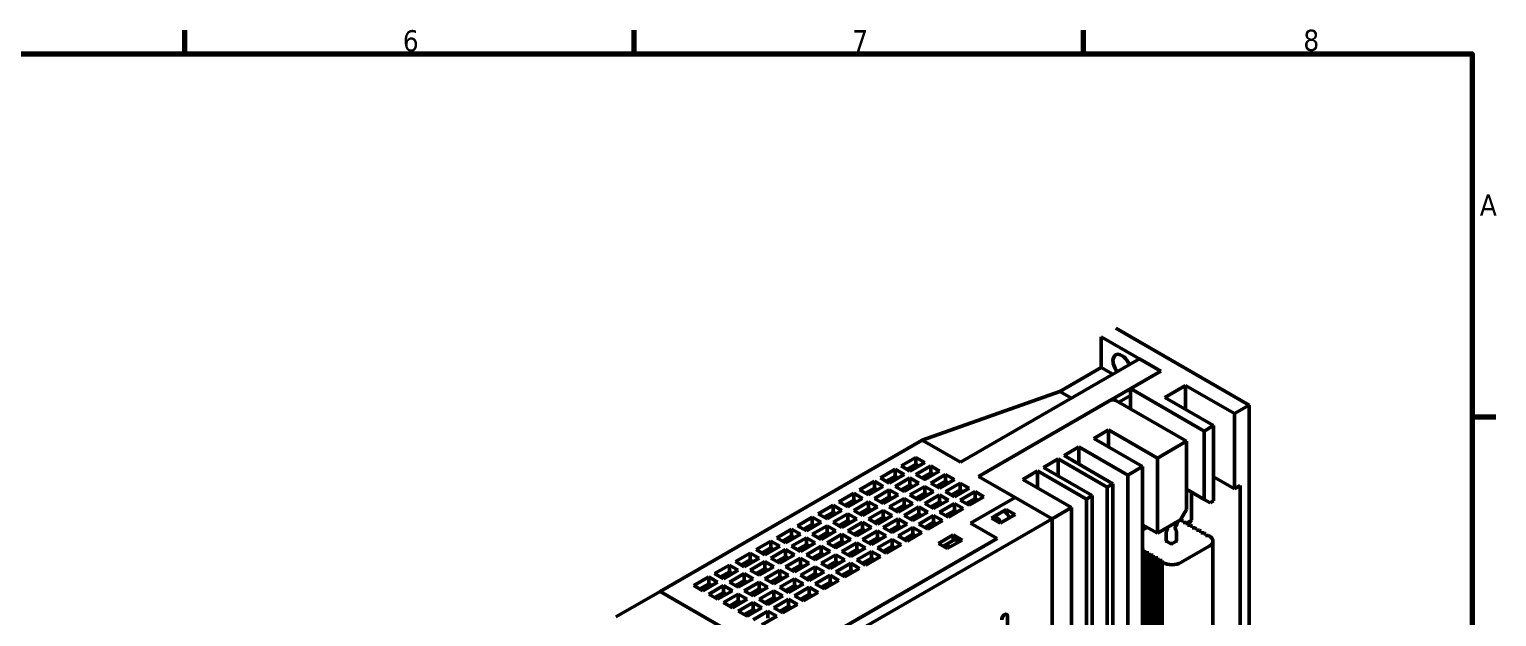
# Model space of a CAD drawing. Header units: millimetres. Extents: x 2121 to 4904, y 892 to 1933.
# Drawn here: x 2835 to 3336, y 1720 to 1920 of the extents above; entities that cross this region are included whole.
import ezdxf

# ---------------------------------------------------------------- set-up
doc = ezdxf.new("R2010")
doc.units = ezdxf.units.MM
doc.header["$LTSCALE"] = 1.8
doc.layers.add('경계(ISO)', color=7, linetype='Continuous', lineweight=70)
doc.layers.add('외형선(ISO)', color=7, linetype='Continuous', lineweight=50)
doc.styles.add('주 텍스트 (ISO)', font='')
doc.styles.get('주 텍스트 (ISO)').set_extended_font_data('Tahoma')

# ---------------------------------------------------------------- blocks, each defined once
blk = doc.blocks.new('경계 Default Border')
at = {"layer": '경계(ISO)'}
for p, q in [((371.25, 410), (371.25, 413.9)), ((445.5, 410), (445.5, 413.9)), ((519.75, 410), (519.75, 413.9)), ((584, 350), (587.9, 350))]:
    blk.add_line(p, q, dxfattribs=at)
at = {"layer": '경계(ISO)', "flags": 128}
blk.add_lwpolyline([(10, 10), (10, 410), (584, 410), (584, 10), (10, 10)], dxfattribs=at)
at = {"layer": '경계(ISO)', "char_height": 3.5, "attachment_point": 7, "style": '주 텍스트 (ISO)'}
for s, insert in [('6', (407.29, 410.33)), ('7', (481.56, 410.4)), ('8', (556.09, 410.4)), ('A', (585.24, 383.25))]:
    blk.add_mtext(s, dxfattribs=dict(at, insert=insert))

msp = doc.modelspace()

# ---------------------------------------------------------------- linework, layer by layer
at = {"layer": '외형선(ISO)', "color": 7}
for p, q in [((3251.284, 1792.025), (3205.827, 1818.269)), ((3200.776, 1815.353), (3221.131, 1803.602)), ((3200.776, 1804.856), (3200.776, 1815.353)), ((3213.908, 1807.772), (3152.794, 1772.487)), ((3158.905, 1767.676), (3221.131, 1803.602)), ((3186.634, 1796.691), (3200.776, 1804.856)), ((3200.776, 1804.856), (3204.817, 1802.523)), ((3221.131, 1803.602), (3210.827, 1797.653)), ((3213.908, 1807.772), (3221.131, 1803.602)), ((3222.494, 1794.649), (3229.566, 1798.732)), ((3229.566, 1798.732), (3246.233, 1789.109)), ((3229.566, 1798.732), (3229.566, 1790.567)), ((3139.662, 1780.069), (3186.634, 1796.691)), ((3203.756, 1793.57), (3158.905, 1767.676)), ((3190.675, 1794.358), (3186.634, 1796.691)), ((3229.869, 1779.661), (3205.776, 1793.57)), ((3210.827, 1795.32), (3206.787, 1792.987)), ((3210.827, 1797.653), (3235.929, 1783.16)), ((3210.827, 1790.654), (3210.827, 1797.653)), ((3239.162, 1785.026), (3222.494, 1794.649)), ((3210.827, 1790.829), (3210.676, 1790.742)), ((3246.233, 1789.109), (3251.284, 1792.025)), ((3246.233, 1789.109), (3246.233, 1763.448)), ((3251.284, 1792.025), (3251.284, 1587.901)), ((3198.251, 1780.652), (3203.302, 1783.568)), ((3203.302, 1783.568), (3219.969, 1773.945)), ((3203.302, 1783.568), (3203.302, 1777.736)), ((3235.929, 1783.16), (3239.162, 1785.026)), ((3235.929, 1783.16), (3235.929, 1759.832)), ((3239.162, 1759.365), (3239.162, 1785.026)), ((3139.662, 1780.069), (3050.263, 1728.455)), ((3152.794, 1772.487), (3139.662, 1780.069)), ((3214.918, 1771.029), (3198.251, 1780.652)), ((3219.969, 1773.945), (3229.869, 1779.661)), ((3229.869, 1756.332), (3229.869, 1779.661)), ((3132.49, 1771.263), (3137.541, 1774.179)), ((3137.541, 1774.179), (3140.571, 1772.429)), ((3137.541, 1771.846), (3137.541, 1774.179)), ((3181.078, 1770.738), (3186.129, 1773.654)), ((3186.129, 1773.654), (3202.796, 1764.031)), ((3186.129, 1767.822), (3186.129, 1773.654)), ((3188.149, 1774.82), (3193.2, 1777.736)), ((3204.817, 1765.197), (3188.149, 1774.82)), ((3193.2, 1777.736), (3209.868, 1768.113)), ((3193.2, 1771.904), (3193.2, 1777.736)), ((3219.969, 1773.945), (3219.969, 1748.284)), ((3125.419, 1767.18), (3130.47, 1770.096)), ((3133.5, 1768.346), (3128.449, 1765.43)), ((3130.47, 1770.096), (3133.5, 1768.346)), ((3130.47, 1767.763), (3130.47, 1770.096)), ((3135.52, 1769.513), (3132.49, 1771.263)), ((3137.541, 1771.846), (3134.51, 1770.096)), ((3140.571, 1772.429), (3135.52, 1769.513)), ((3138.551, 1771.263), (3137.541, 1771.846)), ((3137.541, 1768.346), (3142.591, 1771.263)), ((3140.571, 1766.597), (3137.541, 1768.346)), ((3142.591, 1768.93), (3139.561, 1767.18)), ((3145.622, 1769.513), (3140.571, 1766.597)), ((3142.591, 1771.263), (3145.622, 1769.513)), ((3142.591, 1768.93), (3142.591, 1771.263)), ((3143.602, 1768.346), (3142.591, 1768.93)), ((3142.591, 1765.43), (3147.642, 1768.346)), ((3147.642, 1768.346), (3150.673, 1766.597)), ((3147.642, 1766.014), (3147.642, 1768.346)), ((3174.007, 1766.655), (3179.058, 1769.571)), ((3179.058, 1769.571), (3195.725, 1759.948)), ((3179.058, 1763.739), (3179.058, 1769.571)), ((3197.746, 1761.115), (3181.078, 1770.738)), ((3209.868, 1768.113), (3214.918, 1771.029)), ((3209.868, 1768.113), (3209.868, 1563.989)), ((3214.918, 1566.905), (3214.918, 1771.029)), ((3118.348, 1763.098), (3123.399, 1766.014)), ((3121.378, 1761.348), (3118.348, 1763.098)), ((3123.399, 1763.681), (3120.368, 1761.931)), ((3126.429, 1764.264), (3121.378, 1761.348)), ((3123.399, 1766.014), (3126.429, 1764.264)), ((3123.399, 1763.681), (3123.399, 1766.014)), ((3124.409, 1763.098), (3123.399, 1763.681)), ((3123.399, 1760.182), (3128.449, 1763.098)), ((3128.449, 1765.43), (3125.419, 1767.18)), ((3130.47, 1767.763), (3127.439, 1766.014)), ((3128.449, 1763.098), (3131.48, 1761.348)), ((3128.449, 1760.765), (3128.449, 1763.098)), ((3131.48, 1767.18), (3130.47, 1767.763)), ((3130.47, 1764.264), (3135.52, 1767.18)), ((3133.5, 1762.514), (3130.47, 1764.264)), ((3135.52, 1764.847), (3132.49, 1763.098)), ((3138.551, 1765.43), (3133.5, 1762.514)), ((3135.52, 1767.18), (3138.551, 1765.43)), ((3135.52, 1764.847), (3135.52, 1767.18)), ((3136.53, 1764.264), (3135.52, 1764.847)), ((3135.52, 1761.348), (3140.571, 1764.264)), ((3141.851, 1767.336), (3140.264, 1766.774)), ((3140.571, 1764.264), (3143.602, 1762.514)), ((3140.571, 1761.931), (3140.571, 1764.264)), ((3145.622, 1763.681), (3142.591, 1765.43)), ((3147.642, 1766.014), (3144.612, 1764.264)), ((3150.673, 1766.597), (3145.622, 1763.681)), ((3148.652, 1765.43), (3147.642, 1766.014)), ((3147.642, 1762.514), (3152.693, 1765.43)), ((3152.693, 1763.098), (3149.662, 1761.348)), ((3155.723, 1763.681), (3150.673, 1760.765)), ((3152.693, 1765.43), (3155.723, 1763.681)), ((3152.693, 1763.098), (3152.693, 1765.43)), ((3153.703, 1762.514), (3152.693, 1763.098)), ((3158.905, 1767.676), (3184.008, 1753.183)), ((3171.381, 1760.473), (3158.905, 1767.676)), ((3190.675, 1757.032), (3174.007, 1766.655)), ((3202.796, 1764.031), (3204.817, 1765.197)), ((3202.796, 1764.031), (3202.796, 1559.907)), ((3204.817, 1561.073), (3204.817, 1765.197)), ((3235.929, 1759.832), (3229.869, 1763.331)), ((3246.233, 1763.448), (3239.162, 1767.53)), ((3246.233, 1763.448), (3248.253, 1764.614)), ((3248.253, 1764.614), (3248.253, 1671.3)), ((3104.206, 1754.933), (3109.256, 1757.849)), ((3109.256, 1757.849), (3112.287, 1756.099)), ((3109.256, 1755.516), (3109.256, 1757.849)), ((3111.277, 1759.015), (3116.327, 1761.931)), ((3114.307, 1757.265), (3111.277, 1759.015)), ((3116.327, 1759.598), (3113.297, 1757.849)), ((3119.358, 1760.182), (3114.307, 1757.265)), ((3116.327, 1761.931), (3119.358, 1760.182)), ((3116.327, 1759.598), (3116.327, 1761.931)), ((3117.338, 1759.015), (3116.327, 1759.598)), ((3116.327, 1756.099), (3121.378, 1759.015)), ((3121.378, 1759.015), (3124.409, 1757.265)), ((3121.378, 1756.682), (3121.378, 1759.015)), ((3126.429, 1758.432), (3123.399, 1760.182)), ((3128.449, 1760.765), (3125.419, 1759.015)), ((3131.48, 1761.348), (3126.429, 1758.432)), ((3129.459, 1760.182), (3128.449, 1760.765)), ((3128.449, 1757.265), (3133.5, 1760.182)), ((3133.5, 1757.849), (3130.47, 1756.099)), ((3136.53, 1758.432), (3131.48, 1755.516)), ((3133.5, 1760.182), (3136.53, 1758.432)), ((3133.5, 1757.849), (3133.5, 1760.182)), ((3134.51, 1757.265), (3133.5, 1757.849)), ((3138.551, 1759.598), (3135.52, 1761.348)), ((3140.571, 1761.931), (3137.541, 1760.182)), ((3143.602, 1762.514), (3138.551, 1759.598)), ((3141.581, 1761.348), (3140.571, 1761.931)), ((3140.571, 1758.432), (3145.622, 1761.348)), ((3143.602, 1756.682), (3140.571, 1758.432)), ((3145.622, 1759.015), (3142.591, 1757.265)), ((3148.652, 1759.598), (3143.602, 1756.682)), ((3145.622, 1761.348), (3148.652, 1759.598)), ((3145.622, 1759.015), (3145.622, 1761.348)), ((3146.632, 1758.432), (3145.622, 1759.015)), ((3145.622, 1755.516), (3150.673, 1758.432)), ((3150.673, 1760.765), (3147.642, 1762.514)), ((3149.864, 1761.231), (3149.864, 1761.465)), ((3150.673, 1758.432), (3153.703, 1756.682)), ((3150.673, 1756.099), (3150.673, 1758.432)), ((3152.693, 1759.598), (3157.744, 1762.514)), ((3155.723, 1757.849), (3152.693, 1759.598)), ((3157.744, 1760.182), (3154.713, 1758.432)), ((3154.915, 1758.315), (3154.915, 1758.549)), ((3160.774, 1760.765), (3155.723, 1757.849)), ((3156.228, 1751.725), (3171.381, 1760.473)), ((3171.381, 1760.473), (3156.228, 1751.725)), ((3157.744, 1762.514), (3160.774, 1760.765)), ((3157.744, 1760.182), (3157.744, 1762.514)), ((3158.754, 1759.598), (3157.744, 1760.182)), ((3171.381, 1760.473), (3184.008, 1753.183)), ((3195.725, 1759.948), (3197.746, 1761.115)), ((3195.725, 1759.948), (3195.725, 1555.824)), ((3197.746, 1556.991), (3197.746, 1761.115)), ((3231.586, 1752.695), (3231.586, 1762.339)), ((3237.95, 1758.665), (3235.929, 1759.832)), ((3237.95, 1758.665), (3239.162, 1759.365)), ((3097.135, 1750.85), (3102.185, 1753.766)), ((3102.185, 1753.766), (3105.216, 1752.017)), ((3102.185, 1751.433), (3102.185, 1753.766)), ((3107.236, 1753.183), (3104.206, 1754.933)), ((3109.256, 1755.516), (3106.226, 1753.766)), ((3112.287, 1756.099), (3107.236, 1753.183)), ((3110.267, 1754.933), (3109.256, 1755.516)), ((3109.256, 1752.017), (3114.307, 1754.933)), ((3110.873, 1710.958), (3184.008, 1753.183)), ((3117.338, 1753.183), (3112.287, 1750.267)), ((3114.307, 1754.933), (3117.338, 1753.183)), ((3114.307, 1752.6), (3114.307, 1754.933)), ((3119.358, 1754.349), (3116.327, 1756.099)), ((3121.378, 1756.682), (3118.348, 1754.933)), ((3124.409, 1757.265), (3119.358, 1754.349)), ((3122.388, 1756.099), (3121.378, 1756.682)), ((3121.378, 1753.183), (3126.429, 1756.099)), ((3124.409, 1751.433), (3121.378, 1753.183)), ((3126.429, 1753.766), (3123.399, 1752.017)), ((3129.459, 1754.349), (3124.409, 1751.433)), ((3126.429, 1756.099), (3129.459, 1754.349)), ((3126.429, 1753.766), (3126.429, 1756.099)), ((3127.439, 1753.183), (3126.429, 1753.766)), ((3126.429, 1750.267), (3131.48, 1753.183)), ((3131.48, 1755.516), (3128.449, 1757.265)), ((3131.48, 1753.183), (3134.51, 1751.433)), ((3131.48, 1750.85), (3131.48, 1753.183)), ((3133.5, 1754.349), (3138.551, 1757.265)), ((3136.53, 1752.6), (3133.5, 1754.349)), ((3138.551, 1754.933), (3135.52, 1753.183)), ((3141.581, 1755.516), (3136.53, 1752.6)), ((3138.551, 1757.265), (3141.581, 1755.516)), ((3138.551, 1754.933), (3138.551, 1757.265)), ((3139.561, 1754.349), (3138.551, 1754.933)), ((3138.551, 1751.433), (3143.602, 1754.349)), ((3143.602, 1754.349), (3146.632, 1752.6)), ((3143.602, 1752.017), (3143.602, 1754.349)), ((3148.652, 1753.766), (3145.622, 1755.516)), ((3150.673, 1756.099), (3147.642, 1754.349)), ((3153.703, 1756.682), (3148.652, 1753.766)), ((3151.683, 1755.516), (3150.673, 1756.099)), ((3163.3, 1753.475), (3168.35, 1756.391)), ((3166.33, 1751.725), (3163.3, 1753.475)), ((3164.31, 1754.058), (3167.34, 1755.807)), ((3165.32, 1753.475), (3164.31, 1754.058)), ((3164.31, 1752.891), (3164.31, 1754.058)), ((3171.381, 1754.641), (3166.33, 1751.725)), ((3167.34, 1755.807), (3168.35, 1755.224)), ((3168.35, 1756.391), (3171.381, 1754.641)), ((3168.35, 1756.391), (3168.35, 1755.224)), ((3184.008, 1753.183), (3190.675, 1757.032)), ((3184.008, 1753.183), (3184.008, 1544.393)), ((3184.008, 1753.183), (3184.008, 1714.691)), ((3190.675, 1548.242), (3190.675, 1757.032)), ((3219.969, 1748.284), (3227.848, 1752.833)), ((3229.869, 1756.332), (3227.848, 1752.833)), ((3090.063, 1746.768), (3095.114, 1749.684)), ((3098.145, 1747.934), (3093.094, 1745.018)), ((3095.114, 1749.684), (3098.145, 1747.934)), ((3095.114, 1747.351), (3095.114, 1749.684)), ((3100.165, 1749.101), (3097.135, 1750.85)), ((3102.185, 1751.433), (3099.155, 1749.684)), ((3105.216, 1752.017), (3100.165, 1749.101)), ((3103.195, 1750.85), (3102.185, 1751.433)), ((3102.185, 1747.934), (3107.236, 1750.85)), ((3105.216, 1746.184), (3102.185, 1747.934)), ((3107.236, 1748.517), (3104.206, 1746.768)), ((3110.267, 1749.101), (3105.216, 1746.184)), ((3107.236, 1750.85), (3110.267, 1749.101)), ((3107.236, 1748.517), (3107.236, 1750.85)), ((3108.246, 1747.934), (3107.236, 1748.517)), ((3107.236, 1745.018), (3112.287, 1747.934)), ((3112.287, 1750.267), (3109.256, 1752.017)), ((3114.307, 1752.6), (3111.277, 1750.85)), ((3112.287, 1747.934), (3115.317, 1746.184)), ((3112.287, 1745.601), (3112.287, 1747.934)), ((3115.317, 1752.017), (3114.307, 1752.6)), ((3114.307, 1749.101), (3119.358, 1752.017)), ((3117.338, 1747.351), (3114.307, 1749.101)), ((3119.358, 1749.684), (3116.327, 1747.934)), ((3122.388, 1750.267), (3117.338, 1747.351)), ((3119.358, 1752.017), (3122.388, 1750.267)), ((3119.358, 1749.684), (3119.358, 1752.017)), ((3120.368, 1749.101), (3119.358, 1749.684)), ((3119.358, 1746.184), (3124.409, 1749.101)), ((3124.409, 1749.101), (3127.439, 1747.351)), ((3124.409, 1746.768), (3124.409, 1749.101)), ((3129.459, 1748.517), (3126.429, 1750.267)), ((3131.48, 1750.85), (3128.449, 1749.101)), ((3134.51, 1751.433), (3129.459, 1748.517)), ((3132.49, 1750.267), (3131.48, 1750.85)), ((3131.48, 1747.351), (3136.53, 1750.267)), ((3136.53, 1747.934), (3133.5, 1746.184)), ((3139.561, 1748.517), (3134.51, 1745.601)), ((3136.53, 1750.267), (3139.561, 1748.517)), ((3136.53, 1747.934), (3136.53, 1750.267)), ((3137.541, 1747.351), (3136.53, 1747.934)), ((3141.581, 1749.684), (3138.551, 1751.433)), ((3143.602, 1752.017), (3140.571, 1750.267)), ((3146.632, 1752.6), (3141.581, 1749.684)), ((3144.612, 1751.433), (3143.602, 1752.017)), ((3165.32, 1746.476), (3156.228, 1751.725)), ((3165.32, 1746.476), (3156.228, 1751.725)), ((3219.969, 1748.284), (3214.918, 1751.2)), ((3214.918, 1749.393), (3216.483, 1750.296)), ((3223.021, 1748.683), (3223.021, 1745.735)), ((3226.469, 1748.683), (3226.469, 1745.735)), ((3226.823, 1752.241), (3226.823, 1752.166)), ((3228.281, 1752.792), (3227.777, 1752.792)), ((3228.281, 1752.792), (3228.786, 1752.5)), ((3228.786, 1751.917), (3228.786, 1752.5)), ((3229.796, 1751.917), (3228.786, 1751.917)), ((3229.796, 1751.917), (3230.301, 1751.625)), ((3231.586, 1752.695), (3230.017, 1751.789)), ((3230.301, 1751.042), (3230.301, 1751.625)), ((3230.576, 1751.258), (3230.301, 1751.1)), ((3231.311, 1751.042), (3230.301, 1751.042)), ((3230.576, 1751.258), (3231.586, 1752.695)), ((3230.576, 1751.042), (3230.576, 1751.258)), ((3231.311, 1751.042), (3231.816, 1750.751)), ((3231.816, 1750.167), (3231.816, 1750.751)), ((3232.826, 1750.167), (3231.816, 1750.167)), ((3232.826, 1750.167), (3233.331, 1749.876)), ((3233.331, 1749.292), (3233.331, 1749.876)), ((3234.341, 1749.292), (3233.331, 1749.292)), ((3234.341, 1749.292), (3234.846, 1749.001)), ((3234.846, 1748.418), (3234.846, 1749.001)), ((3235.857, 1748.418), (3234.846, 1748.418)), ((3235.857, 1748.418), (3236.362, 1748.126)), ((3236.362, 1747.543), (3236.362, 1748.126)), ((3082.992, 1742.685), (3088.043, 1745.601)), ((3088.043, 1743.268), (3085.013, 1741.519)), ((3091.074, 1743.852), (3086.023, 1740.936)), ((3088.043, 1745.601), (3091.074, 1743.852)), ((3088.043, 1743.268), (3088.043, 1745.601)), ((3089.053, 1742.685), (3088.043, 1743.268)), ((3093.094, 1745.018), (3090.063, 1746.768)), ((3095.114, 1747.351), (3092.084, 1745.601)), ((3092.185, 1704.252), (3165.32, 1746.476)), ((3096.124, 1746.768), (3095.114, 1747.351)), ((3095.114, 1743.852), (3100.165, 1746.768)), ((3098.145, 1742.102), (3095.114, 1743.852)), ((3100.165, 1744.435), (3097.135, 1742.685)), ((3103.195, 1745.018), (3098.145, 1742.102)), ((3100.165, 1746.768), (3103.195, 1745.018)), ((3100.165, 1744.435), (3100.165, 1746.768)), ((3101.175, 1743.852), (3100.165, 1744.435)), ((3100.165, 1740.936), (3105.216, 1743.852)), ((3105.216, 1743.852), (3108.246, 1742.102)), ((3105.216, 1741.519), (3105.216, 1743.852)), ((3110.267, 1743.268), (3107.236, 1745.018)), ((3165.32, 1746.476), (3107.337, 1713)), ((3112.287, 1745.601), (3109.256, 1743.852)), ((3109.61, 1744.056), (3110.62, 1743.473)), ((3115.317, 1746.184), (3110.267, 1743.268)), ((3113.297, 1745.018), (3112.287, 1745.601)), ((3112.287, 1742.102), (3117.338, 1745.018)), ((3120.368, 1743.268), (3115.317, 1740.352)), ((3117.338, 1745.018), (3120.368, 1743.268)), ((3117.338, 1742.685), (3117.338, 1745.018)), ((3122.388, 1744.435), (3119.358, 1746.184)), ((3124.409, 1746.768), (3121.378, 1745.018)), ((3127.439, 1747.351), (3122.388, 1744.435)), ((3125.419, 1746.184), (3124.409, 1746.768)), ((3124.409, 1743.268), (3129.459, 1746.184)), ((3127.439, 1741.519), (3124.409, 1743.268)), ((3129.459, 1743.852), (3126.429, 1742.102)), ((3132.49, 1744.435), (3127.439, 1741.519)), ((3129.459, 1746.184), (3132.49, 1744.435)), ((3129.459, 1743.852), (3129.459, 1746.184)), ((3130.47, 1743.268), (3129.459, 1743.852)), ((3134.51, 1745.601), (3131.48, 1747.351)), ((3145.218, 1744.785), (3150.269, 1747.701)), ((3148.248, 1743.035), (3145.218, 1744.785)), ((3147.534, 1744.272), (3150.564, 1746.022)), ((3153.299, 1745.951), (3148.248, 1743.035)), ((3149.258, 1743.618), (3148.248, 1744.202)), ((3152.289, 1745.368), (3149.258, 1743.618)), ((3150.269, 1747.701), (3153.299, 1745.951)), ((3150.269, 1747.701), (3150.269, 1745.851)), ((3151.279, 1745.951), (3152.289, 1745.368)), ((3224.24, 1744.86), (3223.23, 1745.443)), ((3226.26, 1745.443), (3225.25, 1744.86)), ((3237.675, 1743.869), (3227.977, 1738.27)), ((3237.372, 1747.543), (3236.362, 1747.543)), ((3237.372, 1747.543), (3237.675, 1747.368)), ((3238.93, 1745.618), (3238.93, 1688.114)), ((3075.921, 1738.603), (3080.972, 1741.519)), ((3078.952, 1736.853), (3075.921, 1738.603)), ((3080.972, 1739.186), (3077.942, 1737.436)), ((3084.003, 1739.769), (3078.952, 1736.853)), ((3080.972, 1741.519), (3084.003, 1739.769)), ((3080.972, 1739.186), (3080.972, 1741.519)), ((3081.982, 1738.603), (3080.972, 1739.186)), ((3080.972, 1735.687), (3086.023, 1738.603)), ((3086.023, 1740.936), (3082.992, 1742.685)), ((3086.023, 1738.603), (3089.053, 1736.853)), ((3086.023, 1736.27), (3086.023, 1738.603)), ((3088.043, 1739.769), (3093.094, 1742.685)), ((3091.074, 1738.019), (3088.043, 1739.769)), ((3093.094, 1740.352), (3090.063, 1738.603)), ((3096.124, 1740.936), (3091.074, 1738.019)), ((3093.094, 1742.685), (3096.124, 1740.936)), ((3093.094, 1740.352), (3093.094, 1742.685)), ((3094.104, 1739.769), (3093.094, 1740.352)), ((3093.094, 1736.853), (3098.145, 1739.769)), ((3101.175, 1738.019), (3096.124, 1735.103)), ((3098.145, 1739.769), (3101.175, 1738.019)), ((3098.145, 1737.436), (3098.145, 1739.769)), ((3103.195, 1739.186), (3100.165, 1740.936)), ((3105.216, 1741.519), (3102.185, 1739.769)), ((3103.044, 1740.265), (3103.044, 1739.273)), ((3108.246, 1742.102), (3103.195, 1739.186)), ((3106.226, 1740.936), (3105.216, 1741.519)), ((3105.216, 1738.019), (3110.267, 1740.936)), ((3108.246, 1736.27), (3105.216, 1738.019)), ((3110.267, 1738.603), (3107.236, 1736.853)), ((3113.297, 1739.186), (3108.246, 1736.27)), ((3110.267, 1740.936), (3113.297, 1739.186)), ((3110.267, 1738.603), (3110.267, 1740.936)), ((3111.277, 1738.019), (3110.267, 1738.603)), ((3110.267, 1735.103), (3115.317, 1738.019)), ((3115.317, 1740.352), (3112.287, 1742.102)), ((3117.338, 1742.685), (3114.307, 1740.936)), ((3115.317, 1738.019), (3118.348, 1736.27)), ((3115.317, 1735.687), (3115.317, 1738.019)), ((3118.348, 1742.102), (3117.338, 1742.685)), ((3117.338, 1739.186), (3122.388, 1742.102)), ((3120.368, 1737.436), (3117.338, 1739.186)), ((3122.388, 1739.769), (3119.358, 1738.019)), ((3125.419, 1740.352), (3120.368, 1737.436)), ((3122.388, 1742.102), (3125.419, 1740.352)), ((3122.388, 1739.769), (3122.388, 1742.102)), ((3123.399, 1739.186), (3122.388, 1739.769)), ((3214.918, 1742.527), (3215.553, 1742.527)), ((3215.553, 1742.527), (3215.553, 1741.944)), ((3216.058, 1741.652), (3215.553, 1741.944)), ((3215.553, 1741.944), (3215.553, 1684.439)), ((3216.058, 1741.652), (3217.068, 1741.652)), ((3216.058, 1684.148), (3216.058, 1741.652)), ((3217.068, 1741.652), (3217.068, 1741.069)), ((3217.573, 1740.778), (3217.068, 1741.069)), ((3217.068, 1741.069), (3217.068, 1683.565)), ((3217.573, 1740.778), (3218.583, 1740.778)), ((3217.573, 1683.273), (3217.573, 1740.778)), ((3218.583, 1740.778), (3218.583, 1740.194)), ((3219.088, 1739.903), (3218.583, 1740.194)), ((3218.583, 1740.194), (3218.583, 1682.69)), ((3219.088, 1739.903), (3220.098, 1739.903)), ((3219.088, 1682.398), (3219.088, 1739.903)), ((3220.098, 1739.903), (3220.098, 1739.32)), ((3220.603, 1739.028), (3220.098, 1739.32)), ((3220.098, 1739.32), (3220.098, 1681.815)), ((3220.603, 1739.028), (3221.614, 1739.028)), ((3220.603, 1681.523), (3220.603, 1739.028)), ((3221.614, 1739.028), (3221.614, 1738.445)), ((3221.917, 1738.27), (3221.614, 1738.445)), ((3221.614, 1738.445), (3221.614, 1680.94)), ((3061.779, 1730.438), (3066.83, 1733.354)), ((3066.83, 1733.354), (3069.86, 1731.604)), ((3066.83, 1731.021), (3066.83, 1733.354)), ((3068.85, 1734.52), (3073.901, 1737.436)), ((3071.881, 1732.771), (3068.85, 1734.52)), ((3073.901, 1735.103), (3070.871, 1733.354)), ((3076.931, 1735.687), (3071.881, 1732.771)), ((3073.901, 1737.436), (3076.931, 1735.687)), ((3073.901, 1735.103), (3073.901, 1737.436)), ((3074.911, 1734.52), (3073.901, 1735.103)), ((3073.901, 1731.604), (3078.952, 1734.52)), ((3078.952, 1734.52), (3081.982, 1732.771)), ((3078.952, 1732.187), (3078.952, 1734.52)), ((3084.003, 1733.937), (3080.972, 1735.687)), ((3086.023, 1736.27), (3082.992, 1734.52)), ((3089.053, 1736.853), (3084.003, 1733.937)), ((3087.033, 1735.687), (3086.023, 1736.27)), ((3086.023, 1732.771), (3091.074, 1735.687)), ((3091.074, 1733.354), (3088.043, 1731.604)), ((3094.104, 1733.937), (3089.053, 1731.021)), ((3091.074, 1735.687), (3094.104, 1733.937)), ((3091.074, 1733.354), (3091.074, 1735.687)), ((3092.084, 1732.771), (3091.074, 1733.354)), ((3096.124, 1735.103), (3093.094, 1736.853)), ((3098.145, 1737.436), (3095.114, 1735.687)), ((3099.155, 1736.853), (3098.145, 1737.436)), ((3098.145, 1733.937), (3103.195, 1736.853)), ((3101.175, 1732.187), (3098.145, 1733.937)), ((3103.195, 1734.52), (3100.165, 1732.771)), ((3106.226, 1735.103), (3101.175, 1732.187)), ((3103.195, 1736.853), (3106.226, 1735.103)), ((3103.195, 1734.52), (3103.195, 1736.853)), ((3104.206, 1733.937), (3103.195, 1734.52)), ((3103.195, 1731.021), (3108.246, 1733.937)), ((3108.246, 1733.937), (3111.277, 1732.187)), ((3108.246, 1731.604), (3108.246, 1733.937)), ((3113.297, 1733.354), (3110.267, 1735.103)), ((3115.317, 1735.687), (3112.287, 1733.937)), ((3118.348, 1736.27), (3113.297, 1733.354)), ((3116.327, 1735.103), (3115.317, 1735.687)), ((3050.263, 1728.455), (3035.111, 1719.707)), ((3050.263, 1728.455), (3092.185, 1704.252)), ((3095.72, 1702.21), (3050.263, 1728.455)), ((3064.81, 1728.688), (3061.779, 1730.438)), ((3066.83, 1731.021), (3063.8, 1729.271)), ((3069.86, 1731.604), (3064.81, 1728.688)), ((3067.84, 1730.438), (3066.83, 1731.021)), ((3066.83, 1727.522), (3071.881, 1730.438)), ((3071.881, 1728.105), (3068.85, 1726.355)), ((3074.911, 1728.688), (3069.86, 1725.772)), ((3071.881, 1730.438), (3074.911, 1728.688)), ((3071.881, 1728.105), (3071.881, 1730.438)), ((3072.891, 1727.522), (3071.881, 1728.105)), ((3076.931, 1729.855), (3073.901, 1731.604)), ((3078.952, 1732.187), (3075.921, 1730.438)), ((3081.982, 1732.771), (3076.931, 1729.855)), ((3079.962, 1731.604), (3078.952, 1732.187)), ((3078.952, 1728.688), (3084.003, 1731.604)), ((3081.982, 1726.938), (3078.952, 1728.688)), ((3084.003, 1729.271), (3080.972, 1727.522)), ((3087.033, 1729.855), (3081.982, 1726.938)), ((3084.003, 1731.604), (3087.033, 1729.855)), ((3084.003, 1729.271), (3084.003, 1731.604)), ((3085.013, 1728.688), (3084.003, 1729.271)), ((3084.003, 1725.772), (3089.053, 1728.688)), ((3089.053, 1731.021), (3086.023, 1732.771)), ((3089.053, 1728.688), (3092.084, 1726.938)), ((3089.053, 1726.355), (3089.053, 1728.688)), ((3091.074, 1729.855), (3096.124, 1732.771)), ((3094.104, 1728.105), (3091.074, 1729.855)), ((3096.124, 1730.438), (3093.094, 1728.688)), ((3099.155, 1731.021), (3094.104, 1728.105)), ((3096.124, 1732.771), (3099.155, 1731.021)), ((3096.124, 1730.438), (3096.124, 1732.771)), ((3097.135, 1729.855), (3096.124, 1730.438)), ((3096.124, 1726.938), (3101.175, 1729.855)), ((3104.206, 1728.105), (3099.155, 1725.189)), ((3101.175, 1729.855), (3104.206, 1728.105)), ((3101.175, 1727.522), (3101.175, 1729.855)), ((3106.226, 1729.271), (3103.195, 1731.021)), ((3108.246, 1731.604), (3105.216, 1729.855)), ((3111.277, 1732.187), (3106.226, 1729.271)), ((3109.256, 1731.021), (3108.246, 1731.604)), ((3069.86, 1725.772), (3066.83, 1727.522)), ((3071.881, 1724.606), (3076.931, 1727.522)), ((3074.911, 1722.856), (3071.881, 1724.606)), ((3076.931, 1725.189), (3073.901, 1723.439)), ((3075.283, 1723.07), (3074.273, 1723.654)), ((3079.962, 1725.772), (3074.911, 1722.856)), ((3076.931, 1727.522), (3079.962, 1725.772)), ((3076.931, 1725.189), (3076.931, 1727.522)), ((3077.942, 1724.606), (3076.931, 1725.189)), ((3076.931, 1721.69), (3081.982, 1724.606)), ((3085.013, 1722.856), (3079.962, 1719.94)), ((3081.982, 1724.606), (3085.013, 1722.856)), ((3081.982, 1722.273), (3081.982, 1724.606)), ((3087.033, 1724.022), (3084.003, 1725.772)), ((3089.053, 1726.355), (3086.023, 1724.606)), ((3092.084, 1726.938), (3087.033, 1724.022)), ((3090.063, 1725.772), (3089.053, 1726.355)), ((3089.053, 1722.856), (3094.104, 1725.772)), ((3092.084, 1721.106), (3089.053, 1722.856)), ((3094.104, 1723.439), (3091.074, 1721.69)), ((3097.135, 1724.022), (3092.084, 1721.106)), ((3094.104, 1725.772), (3097.135, 1724.022)), ((3094.104, 1723.439), (3094.104, 1725.772)), ((3095.114, 1722.856), (3094.104, 1723.439)), ((3099.155, 1725.189), (3096.124, 1726.938)), ((3101.175, 1727.522), (3098.145, 1725.772)), ((3102.185, 1726.938), (3101.175, 1727.522)), ((3079.962, 1719.94), (3076.931, 1721.69)), ((3081.982, 1722.273), (3078.952, 1720.523)), ((3079.441, 1720.67), (3079.323, 1720.738)), ((3082.992, 1721.69), (3081.982, 1722.273)), ((3081.982, 1718.773), (3087.033, 1721.69)), ((3090.063, 1719.94), (3085.013, 1717.024)), ((3087.033, 1721.69), (3090.063, 1719.94)), ((3087.033, 1719.357), (3087.033, 1721.69)), ((3168.855, 1719.94), (3168.855, 1698.944))]:
    msp.add_line(p, q, dxfattribs=at)
for centre, major_axis, start_param, end_param in [((3207.847, 1805.439), (-2.143, 3.712), 4.4744479, 8.0919228), ((3204.766, 1792.987), (1.429, 0), 0.7853982, 2.3561945), ((3165.32, 1752.308), (0.714, -1.237), 0.7853982, 2.3561945), ((3168.35, 1754.058), (-0.714, 1.237), 3.9269908, 5.4977871), ((3148.248, 1743.035), (-0.714, 1.237), 5.4977871, 7.0685835), ((3151.279, 1744.785), (-0.714, 1.237), 5.4977871, 6.2831853), ((3223.735, 1745.735), (-0.714, 0), 0, 0.7853982), ((3224.745, 1745.152), (-0.714, 0), 0.7853982, 2.3561945), ((3225.755, 1745.735), (0.714, 0), 5.4977871, 6.2831853), ((3234.644, 1745.618), (4.286, 0), 5.4977871, 7.0685835), ((3224.947, 1740.019), (-4.286, 0), 0.7853982, 2.3561945), ((3167.845, 1719.357), (0.714, 1.237), 5.4977871, 8.6393798)]:
    msp.add_ellipse(centre, major_axis=major_axis, ratio=0.5773503, start_param=start_param, end_param=end_param, dxfattribs=at)
for points, knots in [([(3223.433, 1749.543), (3223.334, 1749.566), (3223.235, 1749.606), (3223.056, 1749.718), (3222.977, 1749.788), (3222.89, 1749.892), (3222.87, 1749.92), (3222.851, 1749.948)], [5.32499313, 5.32499313, 5.32499313, 5.32499313, 5.51663156, 5.51663156, 5.70827, 5.70827, 5.77526288, 5.77526288, 5.77526288, 5.77526288]), ([(3223.021, 1748.683), (3223.021, 1748.74), (3223.024, 1748.8), (3223.041, 1748.92), (3223.053, 1748.981), (3223.091, 1749.106), (3223.116, 1749.169), (3223.181, 1749.293), (3223.221, 1749.355), (3223.31, 1749.462), (3223.357, 1749.508), (3223.409, 1749.549)], [0, 0, 0, 0, 0.14454685, 0.14454685, 0.2890937, 0.2890937, 0.43364055, 0.43364055, 0.5781874, 0.5781874, 0.69953863, 0.69953863, 0.69953863, 0.69953863]), ([(3223.464, 1749.506), (3223.458, 1749.517), (3223.453, 1749.525), (3223.446, 1749.535), (3223.443, 1749.538), (3223.44, 1749.541), (3223.439, 1749.541), (3223.439, 1749.541), (3223.439, 1749.541), (3223.438, 1749.541), (3223.437, 1749.542), (3223.433, 1749.543)], [3.58802159, 3.58802159, 3.58802159, 3.58802159, 3.69037424, 3.69037424, 3.79272689, 3.79272689, 3.89507954, 3.89507954, 3.99743218, 3.99743218, 4.09978483, 4.09978483, 4.09978483, 4.09978483]), ([(3226.076, 1749.903), (3226.065, 1749.936), (3226.056, 1749.968), (3226.044, 1750.031), (3226.039, 1750.063), (3226.035, 1750.124), (3226.035, 1750.155), (3226.039, 1750.216), (3226.044, 1750.248), (3226.056, 1750.311), (3226.065, 1750.343), (3226.076, 1750.376)], [0, 0, 0, 0, 0.013772908, 0.013772908, 0.027545816, 0.027545816, 0.041318724, 0.041318724, 0.055091632, 0.055091632, 0.06886454, 0.06886454, 0.06886454, 0.06886454]), ([(3226.076, 1750.376), (3226.093, 1750.429), (3226.113, 1750.482), (3226.156, 1750.588), (3226.179, 1750.641), (3226.23, 1750.746), (3226.257, 1750.798), (3226.314, 1750.902), (3226.344, 1750.953), (3226.407, 1751.052), (3226.44, 1751.101), (3226.474, 1751.148)], [0.44642894, 0.44642894, 0.44642894, 0.44642894, 0.54878158, 0.54878158, 0.65113423, 0.65113423, 0.75348688, 0.75348688, 0.85583953, 0.85583953, 0.95819218, 0.95819218, 0.95819218, 0.95819218]), ([(3226.076, 1749.903), (3226.085, 1749.874), (3226.095, 1749.846), (3226.117, 1749.789), (3226.128, 1749.76), (3226.151, 1749.703), (3226.164, 1749.675), (3226.189, 1749.617), (3226.203, 1749.589), (3226.231, 1749.532), (3226.245, 1749.504), (3226.26, 1749.476)], [0.44642894, 0.44642894, 0.44642894, 0.44642894, 0.50169, 0.50169, 0.55695106, 0.55695106, 0.61221212, 0.61221212, 0.66747319, 0.66747319, 0.72273425, 0.72273425, 0.72273425, 0.72273425]), ([(3226.469, 1748.683), (3226.469, 1748.74), (3226.466, 1748.797), (3226.453, 1748.909), (3226.443, 1748.963), (3226.419, 1749.071), (3226.404, 1749.124), (3226.371, 1749.228), (3226.351, 1749.279), (3226.309, 1749.379), (3226.285, 1749.428), (3226.26, 1749.476)], [3.14159265, 3.14159265, 3.14159265, 3.14159265, 3.2861395, 3.2861395, 3.43068635, 3.43068635, 3.5752332, 3.5752332, 3.71978005, 3.71978005, 3.8643269, 3.8643269, 3.8643269, 3.8643269]), ([(3226.823, 1752.166), (3226.823, 1752.089), (3226.817, 1752.015), (3226.794, 1751.869), (3226.778, 1751.797), (3226.738, 1751.658), (3226.713, 1751.59), (3226.657, 1751.457), (3226.625, 1751.392), (3226.555, 1751.267), (3226.516, 1751.206), (3226.474, 1751.148)], [3.14159265, 3.14159265, 3.14159265, 3.14159265, 3.33323109, 3.33323109, 3.52486953, 3.52486953, 3.71650796, 3.71650796, 3.9081464, 3.9081464, 4.09978483, 4.09978483, 4.09978483, 4.09978483]), ([(3080.822, 1720.436), (3080.722, 1720.428), (3080.62, 1720.425), (3080.379, 1720.429), (3080.241, 1720.44), (3079.986, 1720.479), (3079.869, 1720.505), (3079.671, 1720.564), (3079.588, 1720.596), (3079.491, 1720.642), (3079.464, 1720.657), (3079.441, 1720.67)], [2.21639781, 2.21639781, 2.21639781, 2.21639781, 2.38359475, 2.38359475, 2.61178574, 2.61178574, 2.83355084, 2.83355084, 3.04012605, 3.04012605, 3.14159265, 3.14159265, 3.14159265, 3.14159265])]:
    msp.add_open_spline(points, degree=3, knots=knots, dxfattribs=at)
msp.add_open_spline([(3087.331, 1724.194), (3087.024, 1724.232), (3086.72, 1724.291), (3086.424, 1724.374)], degree=3, dxfattribs=at)

# ---------------------------------------------------------------- block references
at = {"color": 7, "xscale": 2.0655, "yscale": 2.0655, "zscale": 2.0655}
msp.add_blockref('경계 Default Border', (2121.178, 1065.062), dxfattribs=at)

doc.saveas('drawing.dxf')
